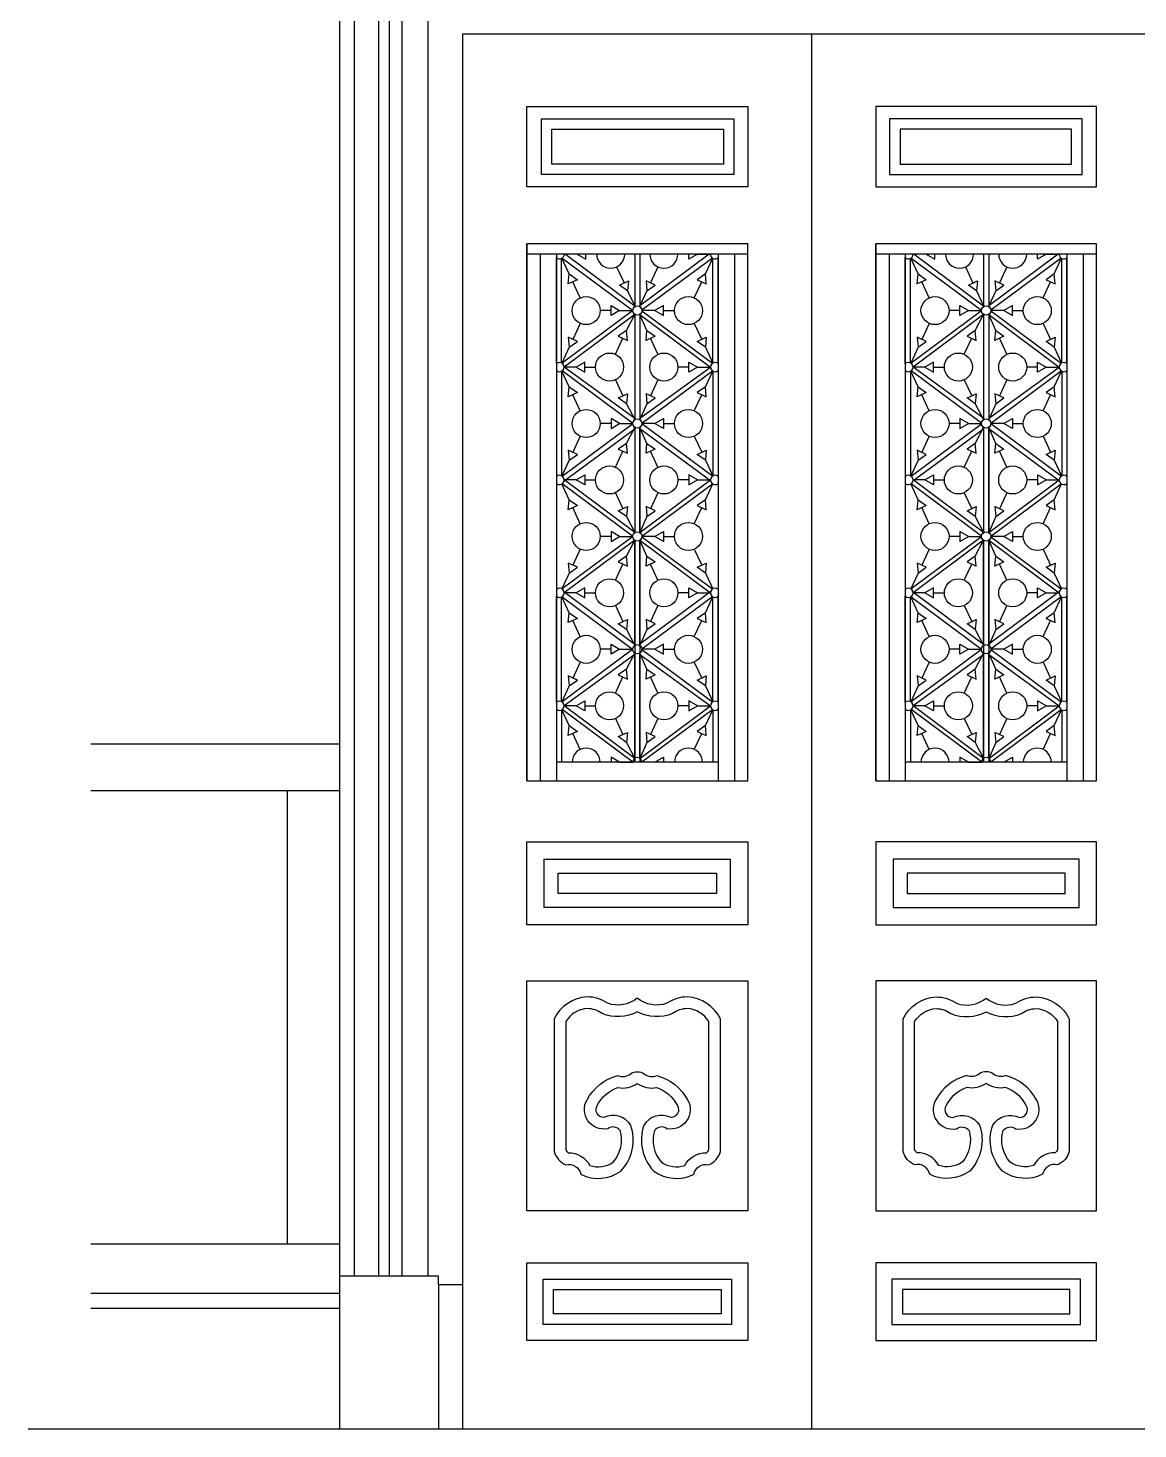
# Model space of a CAD drawing. Header units: metres. Extents: x 6720 to 12550, y 9631 to 15992.
# Drawn here: x 6720 to 9584, y 9631 to 13246 of the extents above; entities that cross this region are included whole.
import ezdxf

# ---------------------------------------------------------------- set-up
doc = ezdxf.new("R2010")
doc.units = ezdxf.units.M
for name, color, linetype in [('2', 2, 'Continuous'), ('3', 3, 'Continuous'), ('4', 4, 'Continuous'), ('7', 7, 'Continuous')]:
    doc.layers.add(name, color=color, linetype=linetype)

msp = doc.modelspace()

# ---------------------------------------------------------------- linework, layer by layer
at = {"layer": '2'}
msp.add_line((6720.23, 9631.17), (12549.68, 9631.17), dxfattribs=at)
at = {"layer": '3'}
for p, q in [((8007.12, 11303.67), (8007.12, 12689.67)), ((8907.12, 11303.67), (8907.12, 12689.67)), ((8577.12, 12662.67), (8007.12, 12662.67)), ((8041.62, 12662.67), (8041.62, 11303.67)), ((8083.62, 12662.67), (8083.62, 11303.67)), ((8285.37, 12662.67), (8285.37, 12526.93)), ((8298.87, 12662.67), (8298.87, 12526.93)), ((8424.77, 12662.67), (8396.89, 12662.67)), ((8447.07, 12662.67), (8480.61, 12662.67)), ((8500.62, 12662.67), (8500.62, 11303.67)), ((8542.62, 12662.67), (8542.62, 11303.67)), ((9477.12, 12662.67), (8907.12, 12662.67)), ((8941.62, 12662.67), (8941.62, 11303.67)), ((8983.62, 12662.67), (8983.62, 11303.67)), ((9185.37, 12662.67), (9185.37, 12526.93)), ((9198.87, 12662.67), (9198.87, 12526.93)), ((9324.77, 12662.67), (9296.89, 12662.67)), ((9347.07, 12662.67), (9380.61, 12662.67)), ((9400.62, 12662.67), (9400.62, 11303.67)), ((9442.62, 12662.67), (9442.62, 11303.67)), ((8116.48, 12611.5), (8097.62, 12652.27)), ((8238.74, 12629.81), (8257.9, 12588.41)), ((8345.5, 12629.81), (8326.35, 12588.41)), ((8467.76, 12611.5), (8486.62, 12652.27)), ((9016.48, 12611.5), (8997.62, 12652.27)), ((9138.74, 12629.81), (9157.9, 12588.41)), ((9245.5, 12629.81), (9226.35, 12588.41)), ((9367.76, 12611.5), (9386.62, 12652.27)), ((8145, 12549.85), (8125.85, 12591.26)), ((8439.24, 12549.85), (8458.39, 12591.26)), ((9045, 12549.85), (9025.85, 12591.26)), ((9339.24, 12549.85), (9358.39, 12591.26)), ((8267.26, 12568.17), (8285.37, 12529.01)), ((8316.98, 12568.17), (8298.87, 12529.01)), ((9167.26, 12568.17), (9185.37, 12529.01)), ((9216.98, 12568.17), (9198.87, 12529.01)), ((8224.27, 12517), (8196.4, 12517)), ((8246.58, 12517), (8280.12, 12517)), ((8337.66, 12517), (8304.12, 12517)), ((8359.97, 12517), (8387.84, 12517)), ((9124.27, 12517), (9096.4, 12517)), ((9146.58, 12517), (9180.12, 12517)), ((9237.66, 12517), (9204.12, 12517)), ((9259.97, 12517), (9287.84, 12517)), ((8145, 12484.15), (8125.85, 12442.74)), ((8264.19, 12465.84), (8285.37, 12507.08)), ((8285.37, 12507.08), (8285.37, 12235.59)), ((8298.87, 12507.08), (8298.87, 12235.59)), ((8316.98, 12465.84), (8298.87, 12507.08)), ((8439.24, 12484.15), (8458.39, 12442.74)), ((9045, 12484.15), (9025.85, 12442.74)), ((9164.19, 12465.84), (9185.37, 12507.08)), ((9185.37, 12507.08), (9185.37, 12235.59)), ((9198.87, 12507.08), (9198.87, 12235.59)), ((9216.98, 12465.84), (9198.87, 12507.08)), ((9339.24, 12484.15), (9358.39, 12442.74)), ((8235.68, 12404.19), (8254.83, 12445.59)), ((8345.5, 12404.19), (8326.35, 12445.59)), ((9135.68, 12404.19), (9154.83, 12445.59)), ((9245.5, 12404.19), (9226.35, 12445.59)), ((8116.48, 12422.5), (8097.62, 12381.73)), ((8467.76, 12422.5), (8486.62, 12381.73)), ((9016.48, 12422.5), (8997.62, 12381.73)), ((9367.76, 12422.5), (9386.62, 12381.73)), ((8134.1, 12371.33), (8103.63, 12371.33)), ((8156.41, 12371.33), (8184.28, 12371.33)), ((8424.77, 12371.33), (8396.89, 12371.33)), ((8447.07, 12371.33), (8480.61, 12371.33)), ((9034.1, 12371.33), (9003.63, 12371.33)), ((9056.41, 12371.33), (9084.28, 12371.33)), ((9324.77, 12371.33), (9296.89, 12371.33)), ((9347.07, 12371.33), (9380.61, 12371.33)), ((8116.48, 12320.17), (8097.62, 12360.94)), ((8235.68, 12338.48), (8254.83, 12297.08)), ((8345.5, 12338.48), (8326.35, 12297.08)), ((8467.76, 12320.17), (8486.62, 12360.94)), ((9016.48, 12320.17), (8997.62, 12360.94)), ((9135.68, 12338.48), (9154.83, 12297.08)), ((9245.5, 12338.48), (9226.35, 12297.08)), ((9367.76, 12320.17), (9386.62, 12360.94)), ((8145, 12258.52), (8125.85, 12299.93)), ((8439.24, 12258.52), (8458.39, 12299.93)), ((9045, 12258.52), (9025.85, 12299.93)), ((9339.24, 12258.52), (9358.39, 12299.93)), ((8264.19, 12276.83), (8285.37, 12235.59)), ((8316.98, 12276.83), (8298.87, 12235.59)), ((9164.19, 12276.83), (9185.37, 12235.59)), ((9216.98, 12276.83), (9198.87, 12235.59)), ((8224.27, 12225.67), (8196.4, 12225.67)), ((8246.58, 12225.67), (8280.12, 12225.67)), ((8337.66, 12225.67), (8304.12, 12225.67)), ((8359.97, 12225.67), (8387.84, 12225.67)), ((9124.27, 12225.67), (9096.4, 12225.67)), ((9146.58, 12225.67), (9180.12, 12225.67)), ((9237.66, 12225.67), (9204.12, 12225.67)), ((9259.97, 12225.67), (9287.84, 12225.67)), ((8145, 12192.81), (8125.85, 12151.41)), ((8264.19, 12174.5), (8285.37, 12215.74)), ((8285.37, 12215.74), (8285.37, 11944.26)), ((8298.87, 12215.74), (8298.87, 11944.26)), ((8298.87, 11944.26), (8298.87, 12215.74)), ((8316.98, 12174.5), (8298.87, 12215.74)), ((8439.24, 12192.81), (8458.39, 12151.41)), ((9045, 12192.81), (9025.85, 12151.41)), ((9164.19, 12174.5), (9185.37, 12215.74)), ((9185.37, 12215.74), (9185.37, 11944.26)), ((9216.98, 12174.5), (9198.87, 12215.74)), ((9198.87, 11944.26), (9198.87, 12215.74)), ((9198.87, 12215.74), (9198.87, 11944.26)), ((9339.24, 12192.81), (9358.39, 12151.41)), ((8235.68, 12112.85), (8254.83, 12154.26)), ((8345.5, 12112.85), (8326.35, 12154.26)), ((9135.68, 12112.85), (9154.83, 12154.26)), ((9245.5, 12112.85), (9226.35, 12154.26)), ((8116.48, 12131.17), (8097.62, 12090.4)), ((8467.76, 12131.17), (8486.62, 12090.4)), ((9016.48, 12131.17), (8997.62, 12090.4)), ((9367.76, 12131.17), (9386.62, 12090.4)), ((8134.1, 12080), (8103.63, 12080)), ((8156.41, 12080), (8184.28, 12080)), ((8424.77, 12080), (8396.89, 12080)), ((8447.07, 12080), (8480.61, 12080)), ((9034.1, 12080), (9003.63, 12080)), ((9056.41, 12080), (9084.28, 12080)), ((9324.77, 12080), (9296.89, 12080)), ((9347.07, 12080), (9380.61, 12080)), ((8116.48, 12028.84), (8097.62, 12069.61)), ((8235.68, 12047.15), (8254.83, 12005.74)), ((8345.5, 12047.15), (8326.35, 12005.74)), ((8467.76, 12028.84), (8486.62, 12069.61)), ((9016.48, 12028.84), (8997.62, 12069.61)), ((9135.68, 12047.15), (9154.83, 12005.74)), ((9245.5, 12047.15), (9226.35, 12005.74)), ((9367.76, 12028.84), (9386.62, 12069.61)), ((8145, 11967.19), (8125.85, 12008.59)), ((8439.24, 11967.19), (8458.39, 12008.59)), ((9045, 11967.19), (9025.85, 12008.59)), ((9339.24, 11967.19), (9358.39, 12008.59)), ((8264.19, 11985.5), (8285.37, 11944.26)), ((8316.98, 11985.5), (8298.87, 11944.26)), ((9164.19, 11985.5), (9185.37, 11944.26)), ((9216.98, 11985.5), (9198.87, 11944.26)), ((8224.27, 11934.33), (8196.4, 11934.33)), ((8246.58, 11934.33), (8280.12, 11934.33)), ((8337.66, 11934.33), (8304.12, 11934.33)), ((8359.97, 11934.33), (8387.84, 11934.33)), ((9124.27, 11934.33), (9096.4, 11934.33)), ((9146.58, 11934.33), (9180.12, 11934.33)), ((9237.66, 11934.33), (9204.12, 11934.33)), ((9259.97, 11934.33), (9287.84, 11934.33)), ((8145, 11901.48), (8125.85, 11860.08)), ((8264.19, 11883.17), (8285.37, 11924.41)), ((8285.37, 11924.41), (8285.37, 11351.67)), ((8285.37, 11652.93), (8285.37, 11924.41)), ((8298.87, 11924.41), (8298.87, 11351.67)), ((8316.98, 11883.17), (8298.87, 11924.41)), ((8298.87, 11924.41), (8298.87, 11652.93)), ((8298.87, 11652.93), (8298.87, 11924.41)), ((8439.24, 11901.48), (8458.39, 11860.08)), ((9045, 11901.48), (9025.85, 11860.08)), ((9164.19, 11883.17), (9185.37, 11924.41)), ((9185.37, 11924.41), (9185.37, 11351.67)), ((9185.37, 11652.93), (9185.37, 11924.41)), ((9198.87, 11924.41), (9198.87, 11351.67)), ((9198.87, 11652.93), (9198.87, 11924.41)), ((9198.87, 11924.41), (9198.87, 11652.93)), ((9216.98, 11883.17), (9198.87, 11924.41)), ((9339.24, 11901.48), (9358.39, 11860.08)), ((8235.68, 11821.52), (8254.83, 11862.93)), ((8345.5, 11821.52), (8326.35, 11862.93)), ((9135.68, 11821.52), (9154.83, 11862.93)), ((9245.5, 11821.52), (9226.35, 11862.93)), ((8116.48, 11839.83), (8097.62, 11799.06)), ((8467.76, 11839.83), (8486.62, 11799.06)), ((9016.48, 11839.83), (8997.62, 11799.06)), ((9367.76, 11839.83), (9386.62, 11799.06)), ((8134.1, 11788.67), (8103.63, 11788.67)), ((8156.41, 11788.67), (8184.28, 11788.67)), ((8424.77, 11788.67), (8396.89, 11788.67)), ((8447.07, 11788.67), (8480.61, 11788.67)), ((9034.1, 11788.67), (9003.63, 11788.67)), ((9056.41, 11788.67), (9084.28, 11788.67)), ((9324.77, 11788.67), (9296.89, 11788.67)), ((9347.07, 11788.67), (9380.61, 11788.67)), ((8116.48, 11737.5), (8097.62, 11778.27)), ((8235.68, 11755.81), (8254.83, 11714.41)), ((8345.5, 11755.81), (8326.35, 11714.41)), ((8467.76, 11737.5), (8486.62, 11778.27)), ((9016.48, 11737.5), (8997.62, 11778.27)), ((9135.68, 11755.81), (9154.83, 11714.41)), ((9245.5, 11755.81), (9226.35, 11714.41)), ((9367.76, 11737.5), (9386.62, 11778.27)), ((8145, 11675.85), (8125.85, 11717.26)), ((8439.24, 11675.85), (8458.39, 11717.26)), ((9045, 11675.85), (9025.85, 11717.26)), ((9339.24, 11675.85), (9358.39, 11717.26)), ((8264.19, 11694.17), (8285.37, 11652.93)), ((8316.98, 11694.17), (8298.87, 11652.93)), ((9164.19, 11694.17), (9185.37, 11652.93)), ((9216.98, 11694.17), (9198.87, 11652.93)), ((8224.27, 11643), (8196.4, 11643)), ((8246.58, 11643), (8280.12, 11643)), ((8337.66, 11643), (8304.12, 11643)), ((8359.97, 11643), (8387.84, 11643)), ((9124.27, 11643), (9096.4, 11643)), ((9146.58, 11643), (9180.12, 11643)), ((9237.66, 11643), (9204.12, 11643)), ((9259.97, 11643), (9287.84, 11643)), ((8145, 11610.15), (8125.85, 11568.74)), ((8264.19, 11591.84), (8285.37, 11633.08)), ((8285.37, 11361.59), (8285.37, 11633.08)), ((8298.87, 11361.59), (8298.87, 11633.08)), ((8316.98, 11591.84), (8298.87, 11633.08)), ((8439.24, 11610.15), (8458.39, 11568.74)), ((9045, 11610.15), (9025.85, 11568.74)), ((9164.19, 11591.84), (9185.37, 11633.08)), ((9185.37, 11361.59), (9185.37, 11633.08)), ((9198.87, 11361.59), (9198.87, 11633.08)), ((9216.98, 11591.84), (9198.87, 11633.08)), ((9339.24, 11610.15), (9358.39, 11568.74)), ((8235.68, 11530.19), (8254.83, 11571.59)), ((8345.5, 11530.19), (8326.35, 11571.59)), ((9135.68, 11530.19), (9154.83, 11571.59)), ((9245.5, 11530.19), (9226.35, 11571.59)), ((8116.48, 11548.5), (8097.62, 11507.73)), ((8467.76, 11548.5), (8486.62, 11507.73)), ((9016.48, 11548.5), (8997.62, 11507.73)), ((9367.76, 11548.5), (9386.62, 11507.73)), ((8134.1, 11497.33), (8103.63, 11497.33)), ((8156.41, 11497.33), (8184.28, 11497.33)), ((8424.77, 11497.33), (8396.89, 11497.33)), ((8447.07, 11497.33), (8480.61, 11497.33)), ((9034.1, 11497.33), (9003.63, 11497.33)), ((9056.41, 11497.33), (9084.28, 11497.33)), ((9324.77, 11497.33), (9296.89, 11497.33)), ((9347.07, 11497.33), (9380.61, 11497.33)), ((8116.48, 11446.17), (8097.62, 11486.94)), ((8235.68, 11464.48), (8254.83, 11423.08)), ((8345.5, 11464.48), (8326.35, 11423.08)), ((8467.76, 11446.17), (8486.62, 11486.94)), ((9016.48, 11446.17), (8997.62, 11486.94)), ((9135.68, 11464.48), (9154.83, 11423.08)), ((9245.5, 11464.48), (9226.35, 11423.08)), ((9367.76, 11446.17), (9386.62, 11486.94)), ((8145, 11384.52), (8125.85, 11425.93)), ((8439.24, 11384.52), (8458.39, 11425.93)), ((9045, 11384.52), (9025.85, 11425.93)), ((9339.24, 11384.52), (9358.39, 11425.93)), ((8264.19, 11402.83), (8285.37, 11361.59)), ((8316.98, 11402.83), (8298.87, 11361.59)), ((9164.19, 11402.83), (9185.37, 11361.59)), ((9216.98, 11402.83), (9198.87, 11361.59)), ((8500.62, 11351.67), (8083.62, 11351.67)), ((8224.27, 11351.67), (8196.4, 11351.67)), ((8246.58, 11351.67), (8280.12, 11351.67)), ((8337.66, 11351.67), (8304.12, 11351.67)), ((9400.62, 11351.67), (8983.62, 11351.67)), ((9124.27, 11351.67), (9096.4, 11351.67)), ((9146.58, 11351.67), (9180.12, 11351.67)), ((9237.66, 11351.67), (9204.12, 11351.67)), ((7524.12, 9941.67), (6882.44, 9941.67))]:
    msp.add_line(p, q, dxfattribs=at)
for points in [[(7684.62, 13787.45), (7684.62, 10025.67)], [(7651.62, 13748.97), (7651.62, 10025.67)], [(7624.62, 13726.13), (7624.62, 10025.67)], [(8083.62, 12380.28), (8083.62, 12653.72)], [(8098.27, 12652.67), (8280.14, 12517.76)], [(8106.66, 12662.67), (8285.37, 12529.01)], [(8137.17, 12662.67), (8159.47, 12649.79), (8159.47, 12662.67)], [(8477.58, 12662.67), (8298.87, 12529.01)], [(8485.97, 12652.67), (8304.1, 12517.76)], [(8447.07, 12662.67), (8424.77, 12649.79), (8424.77, 12662.67)], [(8500.62, 12380.28), (8500.62, 12653.72)], [(8983.62, 12380.28), (8983.62, 12653.72)], [(8998.27, 12652.67), (9180.14, 12517.76)], [(9006.66, 12662.67), (9185.37, 12529.01)], [(9037.17, 12662.67), (9059.47, 12649.79), (9059.47, 12662.67)], [(9377.58, 12662.67), (9198.87, 12529.01)], [(9385.97, 12652.67), (9204.1, 12517.76)], [(9347.07, 12662.67), (9324.77, 12649.79), (9324.77, 12662.67)], [(9400.62, 12380.28), (9400.62, 12653.72)], [(8096.96, 12382.09), (8096.96, 12651.91)], [(8487.28, 12382.09), (8487.28, 12651.91)], [(8996.96, 12382.09), (8996.96, 12651.91)], [(9387.28, 12382.09), (9387.28, 12651.91)], [(8280.14, 12516.24), (8098.27, 12381.33)], [(8304.1, 12516.24), (8485.97, 12381.33)], [(9180.14, 12516.24), (8998.27, 12381.33)], [(9204.1, 12516.24), (9385.97, 12381.33)], [(8285.37, 12507.08), (8103.63, 12371.33)], [(8298.87, 12507.08), (8480.61, 12371.33)], [(9185.37, 12507.08), (9003.63, 12371.33)], [(9198.87, 12507.08), (9380.61, 12371.33)], [(8282.37, 12241.43), (8103.63, 12371.33)], [(8301.23, 12240.97), (8480.61, 12371.33)], [(9182.37, 12241.43), (9003.63, 12371.33)], [(9201.23, 12240.97), (9380.61, 12371.33)], [(8083.62, 12362.39), (8083.62, 12088.95)], [(8096.96, 12360.58), (8096.96, 12090.75)], [(8280.14, 12226.42), (8098.27, 12361.34)], [(8304.1, 12226.42), (8485.97, 12361.34)], [(8487.28, 12360.58), (8487.28, 12090.75)], [(8500.62, 12362.39), (8500.62, 12088.95)], [(8983.62, 12362.39), (8983.62, 12088.95)], [(8996.96, 12360.58), (8996.96, 12090.75)], [(9180.14, 12226.42), (8998.27, 12361.34)], [(9204.1, 12226.42), (9385.97, 12361.34)], [(9387.28, 12360.58), (9387.28, 12090.75)], [(9400.62, 12362.39), (9400.62, 12088.95)], [(8098.27, 12090), (8280.14, 12224.91)], [(8485.97, 12090), (8304.1, 12224.91)], [(8998.27, 12090), (9180.14, 12224.91)], [(9385.97, 12090), (9204.1, 12224.91)], [(8103.37, 12077.54), (8285.37, 12212.04)], [(8480.87, 12077.54), (8298.87, 12212.04)], [(9003.37, 12077.54), (9185.37, 12212.04)], [(9380.87, 12077.54), (9198.87, 12212.04)], [(8285.37, 11944.26), (8103.63, 12080)], [(8298.87, 11944.26), (8480.61, 12080)], [(9185.37, 11944.26), (9003.63, 12080)], [(9198.87, 11944.26), (9380.61, 12080)], [(8280.14, 11935.09), (8098.27, 12070)], [(8304.1, 11935.09), (8485.97, 12070)], [(9180.14, 11935.09), (8998.27, 12070)], [(9204.1, 11935.09), (9385.97, 12070)], [(8280.14, 11933.58), (8098.27, 11798.66)], [(8304.1, 11933.58), (8485.97, 11798.66)], [(9180.14, 11933.58), (8998.27, 11798.66)], [(9204.1, 11933.58), (9385.97, 11798.66)], [(8285.37, 11924.41), (8103.63, 11788.67)], [(8298.87, 11924.41), (8480.61, 11788.67)], [(9185.37, 11924.41), (9003.63, 11788.67)], [(9198.87, 11924.41), (9380.61, 11788.67)], [(8103.37, 11791.12), (8285.37, 11656.62)], [(8480.87, 11791.12), (8298.87, 11656.62)], [(9003.37, 11791.12), (9185.37, 11656.62)], [(9380.87, 11791.12), (9198.87, 11656.62)], [(8083.62, 11506.28), (8083.62, 11779.72)], [(8096.96, 11508.09), (8096.96, 11777.91)], [(8098.27, 11778.67), (8280.14, 11643.76)], [(8485.97, 11778.67), (8304.1, 11643.76)], [(8487.28, 11508.09), (8487.28, 11777.91)], [(8500.62, 11506.28), (8500.62, 11779.72)], [(8983.62, 11506.28), (8983.62, 11779.72)], [(8996.96, 11508.09), (8996.96, 11777.91)], [(8998.27, 11778.67), (9180.14, 11643.76)], [(9385.97, 11778.67), (9204.1, 11643.76)], [(9387.28, 11508.09), (9387.28, 11777.91)], [(9400.62, 11506.28), (9400.62, 11779.72)], [(8280.14, 11642.24), (8098.27, 11507.33)], [(8304.1, 11642.24), (8485.97, 11507.33)], [(9180.14, 11642.24), (8998.27, 11507.33)], [(9204.1, 11642.24), (9385.97, 11507.33)], [(8282.37, 11627.24), (8103.63, 11497.33)], [(8301.23, 11627.7), (8480.61, 11497.33)], [(9182.37, 11627.24), (9003.63, 11497.33)], [(9201.23, 11627.7), (9380.61, 11497.33)], [(8285.37, 11361.59), (8103.63, 11497.33)], [(8298.87, 11361.59), (8480.61, 11497.33)], [(9185.37, 11361.59), (9003.63, 11497.33)], [(9198.87, 11361.59), (9380.61, 11497.33)], [(8096.96, 11486.58), (8096.96, 11351.67)], [(8280.14, 11352.42), (8098.27, 11487.34)], [(8304.1, 11352.42), (8485.97, 11487.34)], [(8487.28, 11486.58), (8487.28, 11351.67)], [(8996.96, 11486.58), (8996.96, 11351.67)], [(9180.14, 11352.42), (8998.27, 11487.34)], [(9204.1, 11352.42), (9385.97, 11487.34)], [(9387.28, 11486.58), (9387.28, 11351.67)], [(8246.58, 11351.67), (8224.27, 11364.55), (8224.27, 11351.67)], [(8337.66, 11351.67), (8359.97, 11364.55), (8359.97, 11351.67)], [(9146.58, 11351.67), (9124.27, 11364.55), (9124.27, 11351.67)], [(9237.66, 11351.67), (9259.97, 11364.55), (9259.97, 11351.67)]]:
    msp.add_lwpolyline(points, dxfattribs=at)
for points in [[(8541.12, 12868.17), (8044.62, 12868.17), (8044.62, 13012.17), (8541.12, 13012.17)], [(8514.12, 12895.17), (8071.62, 12895.17), (8071.62, 12985.17), (8514.12, 12985.17)], [(8943.12, 12868.17), (9439.62, 12868.17), (9439.62, 13012.17), (8943.12, 13012.17)], [(8970.12, 12895.17), (9412.62, 12895.17), (9412.62, 12985.17), (8970.12, 12985.17)], [(8137.54, 12596.67), (8114.16, 12585.85), (8116.48, 12611.5)], [(8246.21, 12583), (8269.58, 12593.82), (8267.26, 12568.17)], [(8338.03, 12583), (8314.66, 12593.82), (8316.98, 12568.17)], [(8446.71, 12596.67), (8470.08, 12585.85), (8467.76, 12611.5)], [(9037.54, 12596.67), (9014.16, 12585.85), (9016.48, 12611.5)], [(9146.21, 12583), (9169.58, 12593.82), (9167.26, 12568.17)], [(9238.03, 12583), (9214.66, 12593.82), (9216.98, 12568.17)], [(9346.71, 12596.67), (9370.08, 12585.85), (9367.76, 12611.5)], [(8224.27, 12504.12), (8224.27, 12529.88), (8246.58, 12517)], [(8359.97, 12504.12), (8359.97, 12529.88), (8337.66, 12517)], [(9124.27, 12504.12), (9124.27, 12529.88), (9146.58, 12517)], [(9259.97, 12504.12), (9259.97, 12529.88), (9237.66, 12517)], [(8137.54, 12437.34), (8114.16, 12448.15), (8116.48, 12422.5)], [(8243.14, 12451), (8266.52, 12440.19), (8264.19, 12465.84)], [(8338.03, 12451), (8314.66, 12440.19), (8316.98, 12465.84)], [(8446.71, 12437.34), (8470.08, 12448.15), (8467.76, 12422.5)], [(9037.54, 12437.34), (9014.16, 12448.15), (9016.48, 12422.5)], [(9143.14, 12451), (9166.52, 12440.19), (9164.19, 12465.84)], [(9238.03, 12451), (9214.66, 12440.19), (9216.98, 12465.84)], [(9346.71, 12437.34), (9370.08, 12448.15), (9367.76, 12422.5)], [(8156.41, 12358.46), (8156.41, 12384.21), (8134.1, 12371.33)], [(8424.77, 12358.46), (8424.77, 12384.21), (8447.07, 12371.33)], [(9056.41, 12358.46), (9056.41, 12384.21), (9034.1, 12371.33)], [(9324.77, 12358.46), (9324.77, 12384.21), (9347.07, 12371.33)], [(8137.54, 12305.33), (8114.16, 12294.52), (8116.48, 12320.17)], [(8243.14, 12291.67), (8266.52, 12302.48), (8264.19, 12276.83)], [(8338.03, 12291.67), (8314.66, 12302.48), (8316.98, 12276.83)], [(8446.71, 12305.33), (8470.08, 12294.52), (8467.76, 12320.17)], [(9037.54, 12305.33), (9014.16, 12294.52), (9016.48, 12320.17)], [(9143.14, 12291.67), (9166.52, 12302.48), (9164.19, 12276.83)], [(9238.03, 12291.67), (9214.66, 12302.48), (9216.98, 12276.83)], [(9346.71, 12305.33), (9370.08, 12294.52), (9367.76, 12320.17)], [(8224.27, 12238.55), (8224.27, 12212.79), (8246.58, 12225.67)], [(8359.97, 12238.55), (8359.97, 12212.79), (8337.66, 12225.67)], [(9124.27, 12238.55), (9124.27, 12212.79), (9146.58, 12225.67)], [(9259.97, 12238.55), (9259.97, 12212.79), (9237.66, 12225.67)], [(8137.54, 12146), (8114.16, 12156.82), (8116.48, 12131.17)], [(8243.14, 12159.67), (8266.52, 12148.85), (8264.19, 12174.5)], [(8338.03, 12159.67), (8314.66, 12148.85), (8316.98, 12174.5)], [(8446.71, 12146), (8470.08, 12156.82), (8467.76, 12131.17)], [(9037.54, 12146), (9014.16, 12156.82), (9016.48, 12131.17)], [(9143.14, 12159.67), (9166.52, 12148.85), (9164.19, 12174.5)], [(9238.03, 12159.67), (9214.66, 12148.85), (9216.98, 12174.5)], [(9346.71, 12146), (9370.08, 12156.82), (9367.76, 12131.17)], [(8156.41, 12092.88), (8156.41, 12067.12), (8134.1, 12080)], [(8424.77, 12092.88), (8424.77, 12067.12), (8447.07, 12080)], [(9056.41, 12092.88), (9056.41, 12067.12), (9034.1, 12080)], [(9324.77, 12092.88), (9324.77, 12067.12), (9347.07, 12080)], [(8137.54, 12014), (8114.16, 12003.19), (8116.48, 12028.84)], [(8243.14, 12000.34), (8266.52, 12011.15), (8264.19, 11985.5)], [(8338.03, 12000.34), (8314.66, 12011.15), (8316.98, 11985.5)], [(8446.71, 12014), (8470.08, 12003.19), (8467.76, 12028.84)], [(9037.54, 12014), (9014.16, 12003.19), (9016.48, 12028.84)], [(9143.14, 12000.34), (9166.52, 12011.15), (9164.19, 11985.5)], [(9238.03, 12000.34), (9214.66, 12011.15), (9216.98, 11985.5)], [(9346.71, 12014), (9370.08, 12003.19), (9367.76, 12028.84)], [(8224.27, 11947.21), (8224.27, 11921.46), (8246.58, 11934.33)], [(8359.97, 11947.21), (8359.97, 11921.46), (8337.66, 11934.33)], [(9124.27, 11947.21), (9124.27, 11921.46), (9146.58, 11934.33)], [(9259.97, 11947.21), (9259.97, 11921.46), (9237.66, 11934.33)], [(8137.54, 11854.67), (8114.16, 11865.48), (8116.48, 11839.83)], [(8243.14, 11868.33), (8266.52, 11857.52), (8264.19, 11883.17)], [(8338.03, 11868.33), (8314.66, 11857.52), (8316.98, 11883.17)], [(8446.71, 11854.67), (8470.08, 11865.48), (8467.76, 11839.83)], [(9037.54, 11854.67), (9014.16, 11865.48), (9016.48, 11839.83)], [(9143.14, 11868.33), (9166.52, 11857.52), (9164.19, 11883.17)], [(9238.03, 11868.33), (9214.66, 11857.52), (9216.98, 11883.17)], [(9346.71, 11854.67), (9370.08, 11865.48), (9367.76, 11839.83)], [(8156.41, 11775.79), (8156.41, 11801.55), (8134.1, 11788.67)], [(8424.77, 11775.79), (8424.77, 11801.55), (8447.07, 11788.67)], [(9056.41, 11775.79), (9056.41, 11801.55), (9034.1, 11788.67)], [(9324.77, 11775.79), (9324.77, 11801.55), (9347.07, 11788.67)], [(8137.54, 11722.67), (8114.16, 11711.85), (8116.48, 11737.5)], [(8243.14, 11709), (8266.52, 11719.82), (8264.19, 11694.17)], [(8338.03, 11709), (8314.66, 11719.82), (8316.98, 11694.17)], [(8446.71, 11722.67), (8470.08, 11711.85), (8467.76, 11737.5)], [(9037.54, 11722.67), (9014.16, 11711.85), (9016.48, 11737.5)], [(9143.14, 11709), (9166.52, 11719.82), (9164.19, 11694.17)], [(9238.03, 11709), (9214.66, 11719.82), (9216.98, 11694.17)], [(9346.71, 11722.67), (9370.08, 11711.85), (9367.76, 11737.5)], [(8224.27, 11630.12), (8224.27, 11655.88), (8246.58, 11643)], [(8359.97, 11630.12), (8359.97, 11655.88), (8337.66, 11643)], [(9124.27, 11630.12), (9124.27, 11655.88), (9146.58, 11643)], [(9259.97, 11630.12), (9259.97, 11655.88), (9237.66, 11643)], [(8137.54, 11563.34), (8114.16, 11574.15), (8116.48, 11548.5)], [(8243.14, 11577), (8266.52, 11566.19), (8264.19, 11591.84)], [(8338.03, 11577), (8314.66, 11566.19), (8316.98, 11591.84)], [(8446.71, 11563.34), (8470.08, 11574.15), (8467.76, 11548.5)], [(9037.54, 11563.34), (9014.16, 11574.15), (9016.48, 11548.5)], [(9143.14, 11577), (9166.52, 11566.19), (9164.19, 11591.84)], [(9238.03, 11577), (9214.66, 11566.19), (9216.98, 11591.84)], [(9346.71, 11563.34), (9370.08, 11574.15), (9367.76, 11548.5)], [(8156.41, 11510.21), (8156.41, 11484.46), (8134.1, 11497.33)], [(8424.77, 11510.21), (8424.77, 11484.46), (8447.07, 11497.33)], [(9056.41, 11510.21), (9056.41, 11484.46), (9034.1, 11497.33)], [(9324.77, 11510.21), (9324.77, 11484.46), (9347.07, 11497.33)], [(8137.54, 11431.33), (8114.16, 11420.52), (8116.48, 11446.17)], [(8243.14, 11417.67), (8266.52, 11428.48), (8264.19, 11402.83)], [(8338.03, 11417.67), (8314.66, 11428.48), (8316.98, 11402.83)], [(8446.71, 11431.33), (8470.08, 11420.52), (8467.76, 11446.17)], [(9037.54, 11431.33), (9014.16, 11420.52), (9016.48, 11446.17)], [(9143.14, 11417.67), (9166.52, 11428.48), (9164.19, 11402.83)], [(9238.03, 11417.67), (9214.66, 11428.48), (9216.98, 11402.83)], [(9346.71, 11431.33), (9370.08, 11420.52), (9367.76, 11446.17)], [(8532.12, 10976.67), (8052.12, 10976.67), (8052.12, 11101.17), (8532.12, 11101.17)], [(8952.12, 10976.67), (9432.12, 10976.67), (9432.12, 11101.17), (8952.12, 11101.17)], [(8496.12, 11012.67), (8088.12, 11012.67), (8088.12, 11065.17), (8496.12, 11065.17)], [(8988.12, 11012.67), (9396.12, 11012.67), (9396.12, 11065.17), (8988.12, 11065.17)], [(8049.12, 10018.17), (8535.12, 10018.17), (8535.12, 9901.17), (8049.12, 9901.17)], [(9435.12, 10018.17), (8949.12, 10018.17), (8949.12, 9901.17), (9435.12, 9901.17)], [(8076.12, 9991.17), (8508.12, 9991.17), (8508.12, 9928.17), (8076.12, 9928.17)], [(9408.12, 9991.17), (8976.12, 9991.17), (8976.12, 9928.17), (9408.12, 9928.17)]]:
    msp.add_lwpolyline(points, close=True, dxfattribs=at)
for points in [[(8292.12, 10707.16, -0.22), (8201.19, 10703.18, 0.15), (8163.4, 10716.07, 0.25), (8107.67, 10682.27), (8107.67, 10352.08, 0.13), (8113.91, 10343.89, -0.28), (8169.78, 10311.13, 0.23), (8229.88, 10319.38, 0.26), (8247.94, 10401.59, 0.4), (8215.71, 10406.07, -0.65), (8162.45, 10480.67, -0.21), (8241.77, 10543.31, 0.26), (8274.61, 10547.35, -0.32), (8309.63, 10547.35, 0.26), (8342.47, 10543.31, -0.21), (8421.79, 10480.67, -0.65), (8368.54, 10406.07, 0.4), (8336.3, 10401.59, 0.26), (8354.36, 10319.38, 0.23), (8414.46, 10311.13, -0.28), (8470.33, 10343.89, 0.13), (8476.57, 10352.08), (8476.57, 10682.27, 0.25), (8420.84, 10716.07, 0.15), (8383.06, 10703.18, -0.22)], [(9192.12, 10707.16, 0.22), (9283.06, 10703.18, -0.15), (9320.84, 10716.07, -0.25), (9376.57, 10682.27), (9376.57, 10352.08, -0.13), (9370.33, 10343.89, 0.28), (9314.46, 10311.13, -0.23), (9254.36, 10319.38, -0.26), (9236.3, 10401.59, -0.4), (9268.54, 10406.07, 0.65), (9321.79, 10480.67, 0.21), (9242.47, 10543.31, -0.26), (9209.63, 10547.35, 0.32), (9174.61, 10547.35, -0.26), (9141.77, 10543.31, 0.21), (9062.45, 10480.67, 0.65), (9115.71, 10406.07, -0.4), (9147.94, 10401.59, -0.26), (9129.88, 10319.38, -0.23), (9069.78, 10311.13, 0.28), (9013.91, 10343.89, -0.13), (9007.67, 10352.08), (9007.67, 10682.27, -0.25), (9063.4, 10716.07, -0.15), (9101.19, 10703.18, 0.22)]]:
    msp.add_lwpolyline(points, format="xyb", close=True, dxfattribs=at)
for centre, radius in [((8160.2, 12517), 36.2), ((8424.04, 12517), 36.2), ((9060.2, 12517), 36.2), ((9324.04, 12517), 36.2), ((8292.12, 12517), 12), ((8292.12, 12517), 12), ((8292.12, 12517), 12), ((8292.12, 12517), 12), ((9192.12, 12517), 12), ((9192.12, 12517), 12), ((9192.12, 12517), 12), ((9192.12, 12517), 12), ((8220.48, 12371.33), 36.2), ((8360.7, 12371.33), 36.2), ((9120.48, 12371.33), 36.2), ((9260.7, 12371.33), 36.2), ((8160.2, 12225.67), 36.2), ((8424.04, 12225.67), 36.2), ((9060.2, 12225.67), 36.2), ((9324.04, 12225.67), 36.2), ((8292.12, 12225.67), 12), ((8292.12, 12225.67), 12), ((9192.12, 12225.67), 12), ((9192.12, 12225.67), 12), ((8220.48, 12080), 36.2), ((8360.7, 12080), 36.2), ((9120.48, 12080), 36.2), ((9260.7, 12080), 36.2), ((8160.2, 11934.33), 36.2), ((8424.04, 11934.33), 36.2), ((9060.2, 11934.33), 36.2), ((9324.04, 11934.33), 36.2), ((8292.12, 11934.33), 12), ((8292.12, 11934.33), 12), ((9192.12, 11934.33), 12), ((9192.12, 11934.33), 12), ((8220.48, 11788.67), 36.2), ((8360.7, 11788.67), 36.2), ((9120.48, 11788.67), 36.2), ((9260.7, 11788.67), 36.2), ((8160.2, 11643), 36.2), ((8424.04, 11643), 36.2), ((9060.2, 11643), 36.2), ((9324.04, 11643), 36.2), ((8292.12, 11643), 12), ((8292.12, 11643), 12), ((9192.12, 11643), 12), ((9192.12, 11643), 12), ((8220.48, 11497.33), 36.2), ((8360.7, 11497.33), 36.2), ((9120.48, 11497.33), 36.2), ((9260.7, 11497.33), 36.2)]:
    msp.add_circle(centre, radius, dxfattribs=at)
for centre, radius, start, end in [((8091.62, 12662.67), 12, 228.19, 0), ((8223.54, 12662.67), 36.2, 180, 360), ((8360.7, 12662.67), 36.2, 180, 360), ((8492.62, 12662.67), 12, 180, 311.81), ((8991.62, 12662.67), 12, 228.19, 0), ((9123.54, 12662.67), 36.2, 180, 360), ((9260.7, 12662.67), 36.2, 180, 360), ((9392.62, 12662.67), 12, 180, 311.81), ((8091.62, 12371.33), 12, 228.19, 131.81), ((8492.62, 12371.33), 12, 48.19, 311.81), ((8991.62, 12371.33), 12, 228.19, 131.81), ((9392.62, 12371.33), 12, 48.19, 311.81), ((8091.62, 12080), 12, 228.19, 131.81), ((8091.62, 12080), 12, 228.19, 131.81), ((8492.62, 12080), 12, 48.19, 311.81), ((8492.62, 12080), 12, 48.19, 311.81), ((8991.62, 12080), 12, 228.19, 131.81), ((8991.62, 12080), 12, 228.19, 131.81), ((9392.62, 12080), 12, 48.19, 311.81), ((9392.62, 12080), 12, 48.19, 311.81), ((8091.62, 11788.67), 12, 228.19, 131.81), ((8091.62, 11788.67), 12, 228.19, 131.81), ((8492.62, 11788.67), 12, 48.19, 311.81), ((8492.62, 11788.67), 12, 48.19, 311.81), ((8991.62, 11788.67), 12, 228.19, 131.81), ((8991.62, 11788.67), 12, 228.19, 131.81), ((9392.62, 11788.67), 12, 48.19, 311.81), ((9392.62, 11788.67), 12, 48.19, 311.81), ((8091.62, 11497.33), 12, 228.19, 131.81), ((8492.62, 11497.33), 12, 48.19, 311.81), ((8991.62, 11497.33), 12, 228.19, 131.81), ((9392.62, 11497.33), 12, 48.19, 311.81), ((8160.2, 11351.67), 36.2, 0, 180), ((8424.04, 11351.67), 36.2, 0, 180), ((9060.2, 11351.67), 36.2, 0, 180), ((9324.04, 11351.67), 36.2, 0, 180), ((8292.12, 11351.67), 12, 360, 180), ((8292.12, 11351.67), 12, 360, 180), ((8292.12, 11351.67), 12, 360, 180), ((8292.12, 11351.67), 12, 360, 180), ((9192.12, 11351.67), 12, 360, 180), ((9192.12, 11351.67), 12, 360, 180), ((9192.12, 11351.67), 12, 360, 180), ((9192.12, 11351.67), 12, 360, 180)]:
    msp.add_arc(centre, radius, start, end, dxfattribs=at)
at = {"layer": '4'}
for p, q in [((7524.12, 11398.17), (6882.44, 11398.17)), ((7779.12, 10003.17), (7779.12, 9631.17))]:
    msp.add_line(p, q, dxfattribs=at)
for points in [[(9642.12, 14555.67), (7524.12, 14555.67), (7524.12, 13350.7), (7524.12, 10025.67)], [(7842.12, 9631.17), (7842.12, 10003.17), (7779.12, 10003.17), (7779.12, 10025.67), (7524.12, 10025.67), (7524.12, 9631.17)]]:
    msp.add_lwpolyline(points, dxfattribs=at)
at = {"layer": '7'}
for p, q in [((8742.12, 9631.17), (8742.12, 13231.17)), ((7524.12, 11278.17), (6882.44, 11278.17)), ((7524.12, 10108.17), (6882.44, 10108.17)), ((7524.12, 9980.67), (6882.44, 9980.67))]:
    msp.add_line(p, q, dxfattribs=at)
for points in [[(7561.62, 14555.67), (7561.62, 10025.67)], [(7752.12, 13808.07), (7752.12, 10025.67)], [(7842.12, 9631.17), (7842.12, 13231.17), (11442.12, 13231.17), (11442.12, 10003.17)], [(7389.12, 11278.17), (7389.12, 10108.17)]]:
    msp.add_lwpolyline(points, dxfattribs=at)
for points in [[(8577.12, 12836.67), (8007.12, 12836.67), (8007.12, 13043.67), (8577.12, 13043.67)], [(8907.12, 12836.67), (9477.12, 12836.67), (9477.12, 13043.67), (8907.12, 13043.67)], [(8007.12, 11303.67), (8577.12, 11303.67), (8577.12, 12689.67), (8007.12, 12689.67)], [(8907.12, 11303.67), (9477.12, 11303.67), (9477.12, 12689.67), (8907.12, 12689.67)], [(8577.12, 10931.67), (8007.12, 10931.67), (8007.12, 11146.17), (8577.12, 11146.17)], [(8907.12, 10931.67), (9477.12, 10931.67), (9477.12, 11146.17), (8907.12, 11146.17)], [(8577.12, 10787.67), (8577.12, 10193.67), (8007.12, 10193.67), (8007.12, 10787.67)], [(8907.12, 10787.67), (8907.12, 10193.67), (9477.12, 10193.67), (9477.12, 10787.67)], [(8007.12, 10060.17), (8577.12, 10060.17), (8577.12, 9859.17), (8007.12, 9859.17)], [(9477.12, 10060.17), (8907.12, 10060.17), (8907.12, 9859.17), (9477.12, 9859.17)]]:
    msp.add_lwpolyline(points, close=True, dxfattribs=at)
for points in [[(8292.12, 10743.19, -0.27), (8215.52, 10729.76, 0.15), (8162.84, 10746.09, 0.27), (8077.67, 10689.84), (8077.67, 10347.49, 0.24), (8107.95, 10313.12, -0.42), (8146.48, 10288.38, 0.28), (8249.7, 10296.63, 0.28), (8275.12, 10414.94, 0.39), (8205.95, 10435.09, -0.59), (8188.66, 10466.04, -0.19), (8241.98, 10512.1, 0.21), (8292.12, 10522.98, 0.21), (8342.26, 10512.1, -0.19), (8395.58, 10466.04, -0.59), (8378.29, 10435.09, 0.39), (8309.12, 10414.94, 0.28), (8334.54, 10296.63, 0.28), (8437.76, 10288.38, -0.42), (8476.3, 10313.12, 0.24), (8506.57, 10347.49), (8506.57, 10689.84, 0.27), (8421.41, 10746.09, 0.15), (8368.72, 10729.76, -0.27)], [(9192.12, 10743.19, 0.27), (9268.72, 10729.76, -0.15), (9321.41, 10746.09, -0.27), (9406.57, 10689.84), (9406.57, 10347.49, -0.24), (9376.3, 10313.12, 0.42), (9337.76, 10288.38, -0.28), (9234.54, 10296.63, -0.28), (9209.12, 10414.94, -0.39), (9278.29, 10435.09, 0.59), (9295.58, 10466.04, 0.19), (9242.26, 10512.1, -0.21), (9192.12, 10522.98, -0.21), (9141.98, 10512.1, 0.19), (9088.66, 10466.04, 0.59), (9105.95, 10435.09, -0.39), (9175.12, 10414.94, -0.28), (9149.7, 10296.63, -0.28), (9046.48, 10288.38, 0.42), (9007.95, 10313.12, -0.24), (8977.67, 10347.49), (8977.67, 10689.84, -0.27), (9062.84, 10746.09, -0.15), (9115.52, 10729.76, 0.27)]]:
    msp.add_lwpolyline(points, format="xyb", close=True, dxfattribs=at)

doc.saveas('drawing.dxf')
